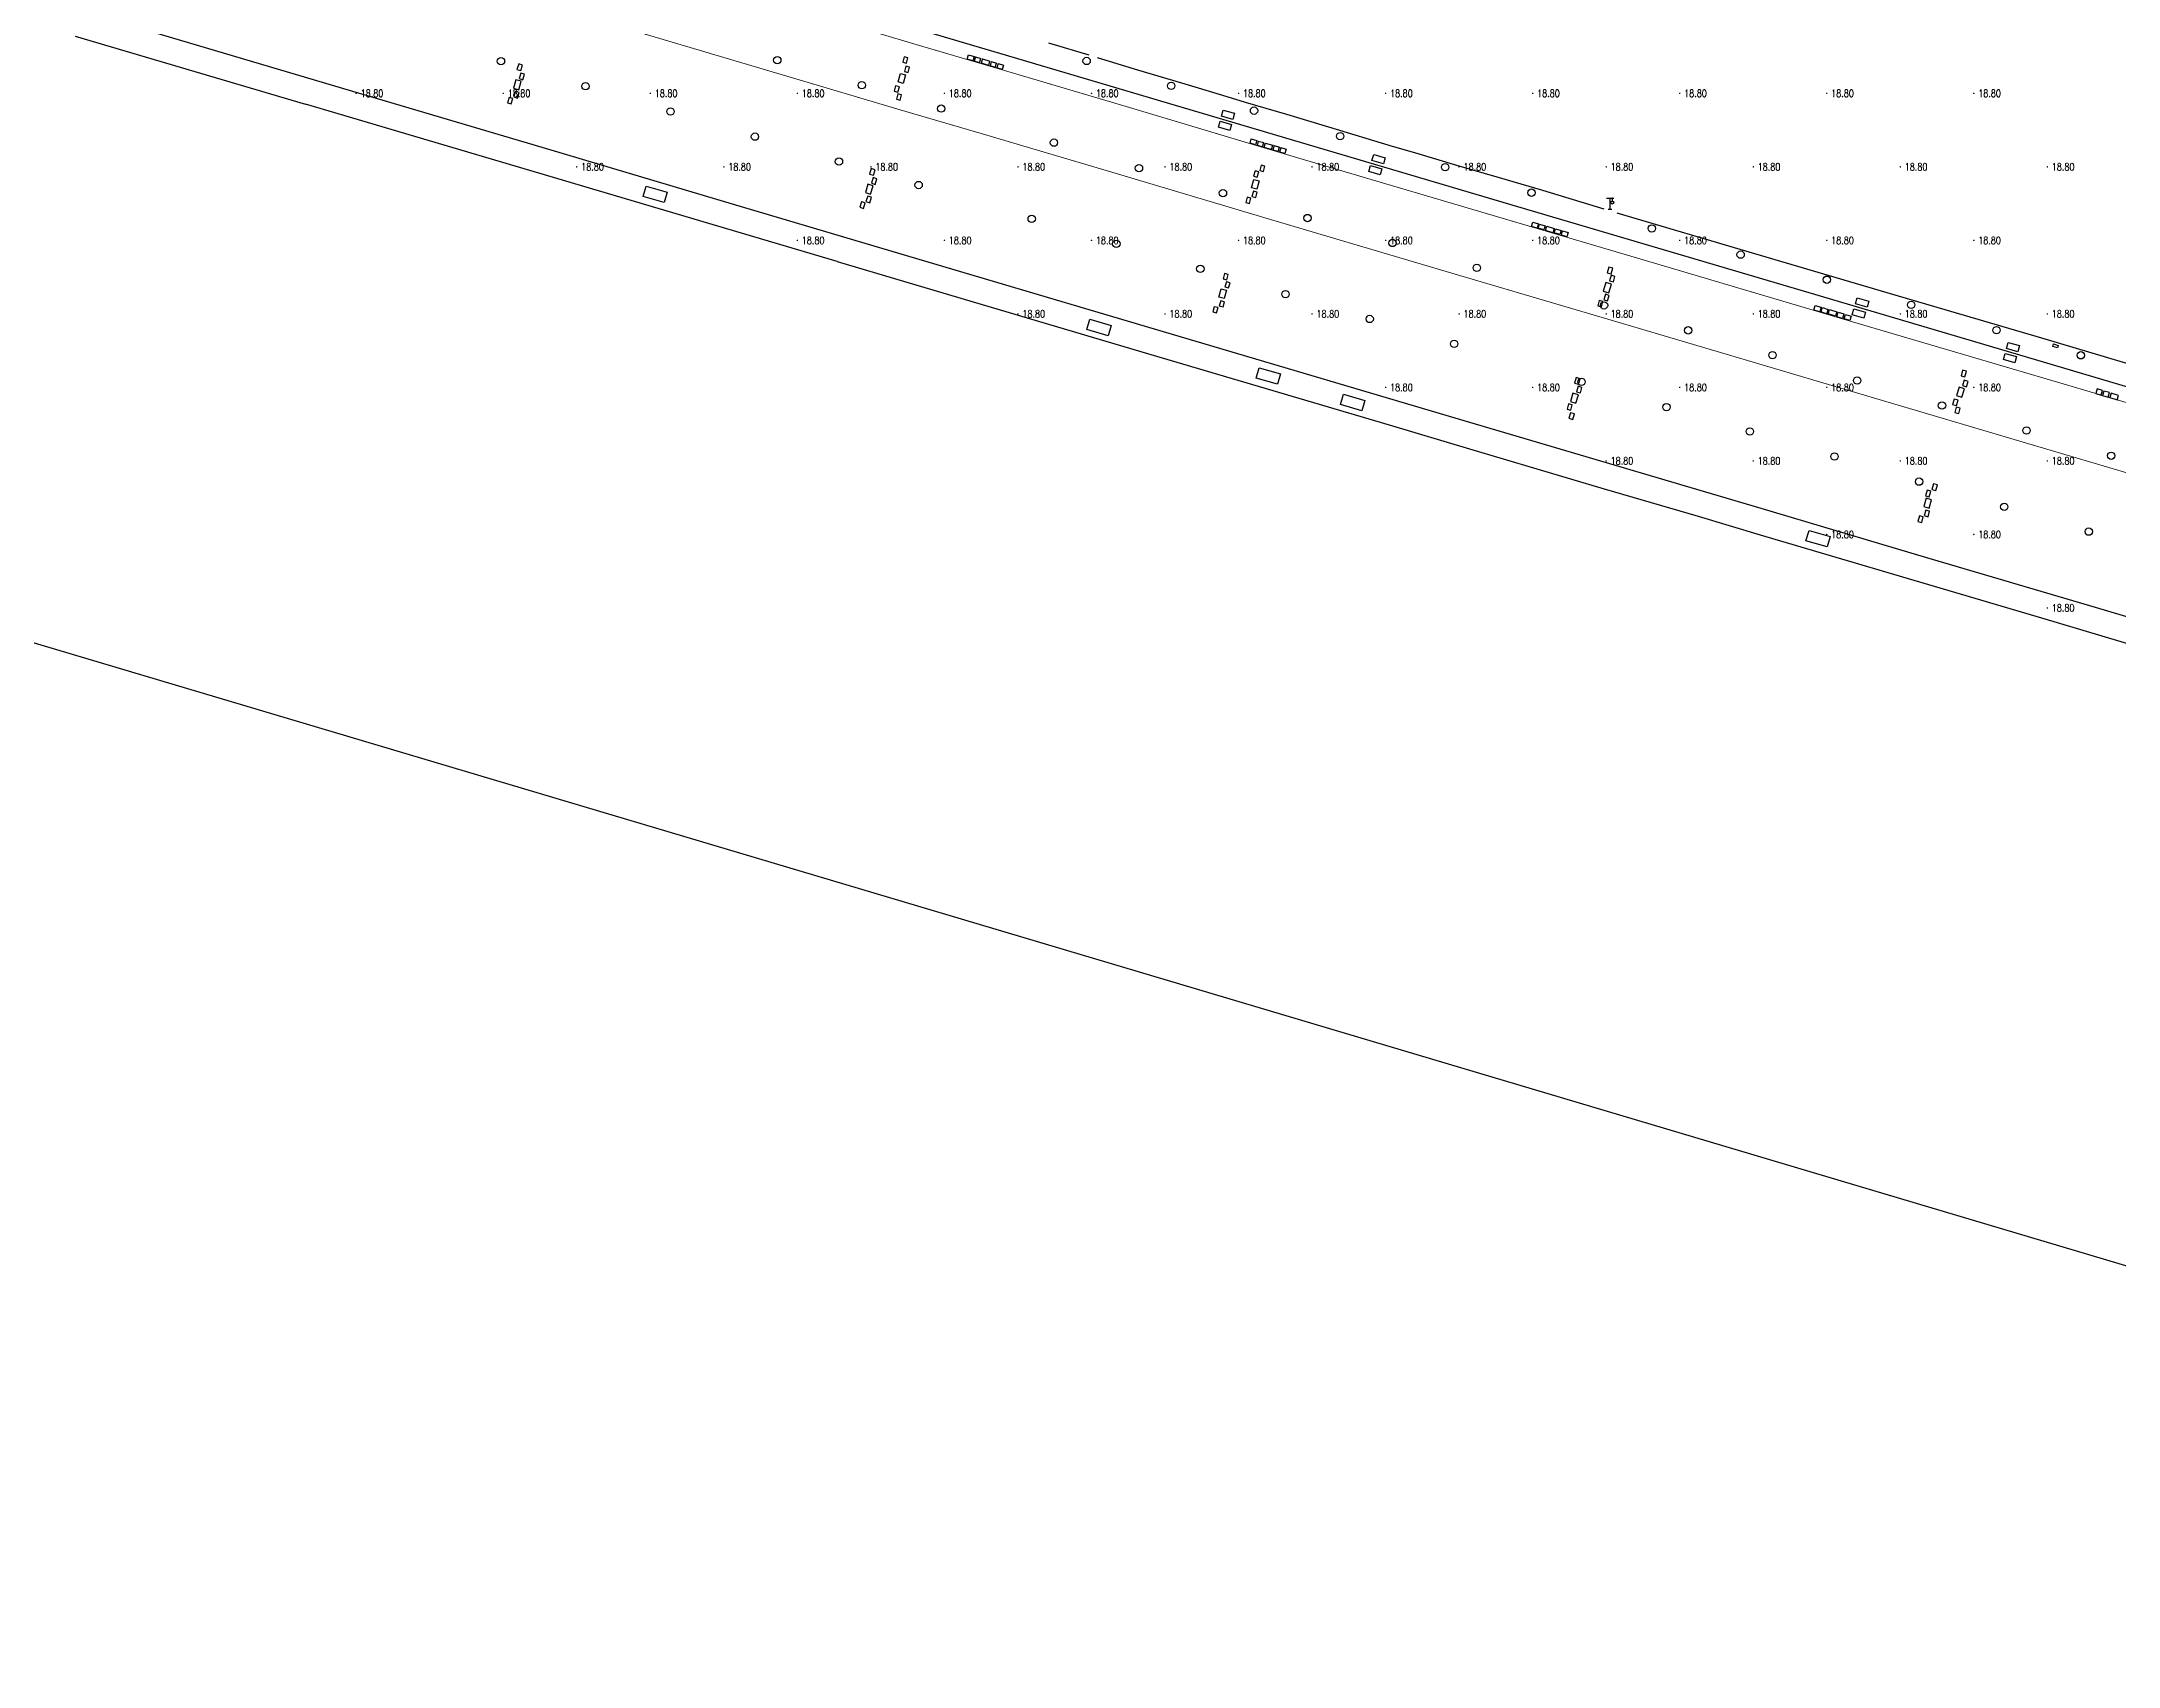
# Model space of a CAD drawing. Extents: x 404846 to 408477, y 3390929 to 3392894.
# Drawn here: x 406858.6 to 407141, y 3391150.4 to 3391371.4 of the extents above; entities that cross this region are included whole.
import ezdxf
from ezdxf.enums import TextEntityAlignment as Align

# ---------------------------------------------------------------- set-up
doc = ezdxf.new("R2010")
doc.units = 0
doc.header["$LTSCALE"] = 0.5
doc.header["$PDSIZE"] = 0.2
doc.layers.get('0').update_dxf_attribs({"linetype": 'CONTINUOUS'})
for name, color, linetype in [('3221', 6, 'CONTINUOUS'), ('DLSS', 4, 'CONTINUOUS'), ('FZTZ', 7, 'CONTINUOUS'), ('GCD', 1, 'CONTINUOUS'), ('GXYZ', 2, 'CONTINUOUS'), ('JMD', 6, 'CONTINUOUS'), ('SXSS', 5, 'CONTINUOUS'), ('作业范围', 7, 'CONTINUOUS')]:
    doc.layers.add(name, color=color, linetype=linetype)
doc.styles.add('HZ', font='rs.shx', dxfattribs={"width": 0.8, "bigfont": 'hztxt.shx'})
doc.linetypes.add('444', pattern='A,4.5,[145,AAA.SHX,S=1,R=0,X=0,Y=1],4.5,-0.5,[146,AAA.SHX,S=1,R=0,X=0,Y=0],-0.5', length=10)

# ---------------------------------------------------------------- blocks, each defined once
blk = doc.blocks.new('gc063')
for p, q in [((-1, 3), (1, 3)), ((-0.5, 0), (0.5, 0)), ((0, 0), (0, 3)), ((0.6, 3), (0.6, 2.2))]:
    blk.add_line(p, q)
blk.add_circle((0.6, 1.8), 0.4)
blk.add_point((0.6, 3))
blk.add_point((0.6, 3))
blk = doc.blocks.new('GC200')
at = {"linetype": 'Continuous', "const_width": 0.2, "flags": 128}
blk.add_lwpolyline([(-0.1, 0, 1), (0.1, 0, 1)], format="xyb", close=True, dxfattribs=at)
blk = doc.blocks.new('gc188')
blk.add_circle((0, 0), 1)

msp = doc.modelspace()

# ---------------------------------------------------------------- linework, layer by layer
at = {"layer": '3221', "color": 6}
for points in [[(406872.264, 3391404.431, 19.439), (406909.336, 3391393.439, 19.307), (406936.368, 3391385.462, 19.457), (406961.036, 3391378.109, 19.457), (406988.84, 3391369.862, 19.248), (407059.3, 3391348.999, 19.248), (407100.918, 3391336.712, 19.248), (407123.461, 3391330.016, 19.248), (407146.359, 3391323.236, 19.182), (407171.791, 3391315.703, 19.248), (407207.002, 3391305.308, 19.229)], [(406863.69, 3391375.682, 19.439), (406900.845, 3391364.665, 19.307), (406927.837, 3391356.7, 19.457), (406952.486, 3391349.353, 19.457), (406980.31, 3391341.101, 19.248), (407050.782, 3391320.234, 19.248), (407092.376, 3391307.953, 19.248)], [(407092.376, 3391307.953, 19.248), (407114.931, 3391301.254, 19.248), (407137.84, 3391294.47, 19.182), (407163.271, 3391286.938, 19.248), (407198.508, 3391276.535, 19.229)]]:
    msp.add_polyline3d(points, dxfattribs=at)
at = {"layer": 'DLSS', "linetype": 'Continuous', "const_width": 0.1, "flags": 128}
for points, elevation in [([(406912.757, 3391390.234), (406933.983, 3391383.939), (406949.257, 3391379.405), (406965.395, 3391374.62), (406978.117, 3391370.839), (406988.612, 3391367.755)], 19.223), ([(406910.159, 3391381.476), (406931.384, 3391375.181), (406946.659, 3391370.647), (406962.795, 3391365.862), (406975.526, 3391362.079), (406986.025, 3391359.013)], 19.223), ([(406988.612, 3391367.755), (407006.022, 3391362.602), (407028.42, 3391355.897), (407051.773, 3391349.006), (407076.523, 3391341.694), (407094.57, 3391336.351), (407105.24, 3391333.185), (407133.838, 3391324.768), (407204.766, 3391303.76)], 19.349), ([(406986.025, 3391359.013), (407003.426, 3391353.863), (407025.822, 3391347.184), (407049.184, 3391340.265), (407073.942, 3391332.965), (407091.983, 3391327.624), (407102.651, 3391324.459), (407131.242, 3391315.992), (407202.455, 3391294.921)], 19.313)]:
    msp.add_lwpolyline(points, dxfattribs=dict(at, elevation=elevation))
at = {"layer": 'DLSS', "linetype": 'Continuous', "flags": 128}
for points, elevation in [([(406863.137, 3391372.168), (406894.478, 3391362.918)], 19.564), ([(406926.215, 3391353.521), (406894.478, 3391362.918)], 19.407), ([(406966.758, 3391341.498), (406926.215, 3391353.521)], 19.519), ([(406966.758, 3391341.498), (407008.192, 3391329.225), (407041.831, 3391319.268), (407052.757, 3391316.008)], 19.467), ([(407052.757, 3391316.008), (407071.071, 3391310.6), (407083.873, 3391306.85), (407092.304, 3391304.32)], 19.142), ([(407092.304, 3391304.32), (407130.56, 3391293.016)], 18.991), ([(407130.56, 3391293.016), (407154.72, 3391285.833), (407175.547, 3391279.635), (407195.99, 3391273.572)], 19.363)]:
    msp.add_lwpolyline(points, dxfattribs=dict(at, elevation=elevation))
at = {"layer": 'FZTZ', "linetype": 'Continuous', "flags": 128}
for points, elevation in [([(406923.471, 3391368.372), (406923.22, 3391367.64), (406923.731, 3391367.464), (406923.982, 3391368.196), (406923.471, 3391368.372)], 19.394), ([(406923.734, 3391367.132), (406923.506, 3391366.385), (406924.033, 3391366.224), (406924.261, 3391366.972), (406923.734, 3391367.132)], 19.394), ([(406976.077, 3391366.886), (406975.762, 3391365.739), (406975.047, 3391365.935), (406975.362, 3391367.082), (406976.077, 3391366.886)], 19.217), ([(406975.882, 3391369.357), (406975.689, 3391368.636), (406976.196, 3391368.5), (406976.388, 3391369.221), (406975.882, 3391369.357)], 19.199), ([(406976.121, 3391368.074), (406975.928, 3391367.353), (406976.435, 3391367.217), (406976.628, 3391367.938), (406976.121, 3391368.074)], 19.156), ([(406923.068, 3391366.229), (406922.735, 3391365.077), (406923.479, 3391364.862), (406923.812, 3391366.014), (406923.068, 3391366.229)], 19.394), ([(406922.997, 3391364.627), (406922.789, 3391363.883), (406923.303, 3391363.739), (406923.512, 3391364.483), (406922.997, 3391364.627)], 19.394), ([(406974.723, 3391365.412), (406974.53, 3391364.691), (406975.037, 3391364.555), (406975.23, 3391365.276), (406974.723, 3391365.412)], 19.224), ([(406975.034, 3391364.321), (406974.841, 3391363.601), (406975.347, 3391363.465), (406975.54, 3391364.186), (406975.034, 3391364.321)], 19.224), ([(406922.151, 3391363.834), (406921.923, 3391363.086), (406922.433, 3391362.93), (406922.661, 3391363.678), (406922.151, 3391363.834)], 19.394), ([(407019.271, 3391362.108), (407020.817, 3391361.662), (407020.578, 3391360.832), (407019.031, 3391361.278), (407019.271, 3391362.108)], 19.358), ([(407018.858, 3391360.608), (407020.404, 3391360.162), (407020.165, 3391359.332), (407018.619, 3391359.778), (407018.858, 3391360.608)], 19.305), ([(407039.744, 3391356.069), (407041.29, 3391355.623), (407041.051, 3391354.793), (407039.505, 3391355.239), (407039.744, 3391356.069)], 19.358), ([(406971.399, 3391354.137), (406971.175, 3391353.403), (406971.696, 3391353.244), (406971.92, 3391353.978), (406971.399, 3391354.137)], 19.363), ([(407023.596, 3391353.835), (407023.403, 3391353.115), (407023.909, 3391352.979), (407024.102, 3391353.7), (407023.596, 3391353.835)], 19.495), ([(407024.439, 3391354.596), (407024.246, 3391353.875), (407024.753, 3391353.74), (407024.946, 3391354.461), (407024.439, 3391354.596)], 19.495), ([(407039.315, 3391354.561), (407040.862, 3391354.115), (407040.622, 3391353.285), (407039.076, 3391353.731), (407039.315, 3391354.561)], 19.305), ([(406940.789, 3391351.765), (406943.668, 3391350.92), (406943.257, 3391349.519), (406940.378, 3391350.364), (406940.789, 3391351.765)], 19.324), ([(406970.948, 3391352.019), (406970.61, 3391350.882), (406971.321, 3391350.671), (406971.659, 3391351.807), (406970.948, 3391352.019)], 19.363), ([(406971.206, 3391349.505), (406971.44, 3391350.246), (406970.92, 3391350.411), (406970.686, 3391349.669), (406971.206, 3391349.505)], 19.363), ([(406971.657, 3391352.91), (406971.425, 3391352.151), (406971.938, 3391351.995), (406972.17, 3391352.754), (406971.657, 3391352.91)], 19.363), ([(407022.521, 3391350.244), (407022.328, 3391349.523), (407022.834, 3391349.387), (407023.027, 3391350.108), (407022.521, 3391350.244)], 19.563), ([(407024.143, 3391352.476), (407023.828, 3391351.329), (407023.113, 3391351.525), (407023.428, 3391352.673), (407024.143, 3391352.476)], 19.556), ([(407023.376, 3391351.079), (407023.183, 3391350.358), (407023.69, 3391350.223), (407023.883, 3391350.944), (407023.376, 3391351.079)], 19.563), ([(406970.062, 3391349.639), (406969.841, 3391348.886), (406970.364, 3391348.733), (406970.585, 3391349.486), (406970.062, 3391349.639)], 19.363), ([(407061.374, 3391346.858), (407062.136, 3391346.613), (407061.949, 3391346.03), (407061.187, 3391346.275), (407061.374, 3391346.858)], 19.274), ([(407062.309, 3391346.587), (407063.048, 3391346.347), (407062.867, 3391345.79), (407062.128, 3391346.029), (407062.309, 3391346.587)], 19.274), ([(407063.27, 3391346.305), (407064.275, 3391345.992), (407064.095, 3391345.416), (407063.09, 3391345.729), (407063.27, 3391346.305)], 19.274), ([(407064.453, 3391345.954), (407065.217, 3391345.734), (407065.052, 3391345.163), (407064.289, 3391345.383), (407064.453, 3391345.954)], 19.274), ([(407065.431, 3391345.667), (407066.178, 3391345.452), (407066.007, 3391344.858), (407065.26, 3391345.073), (407065.431, 3391345.667)], 19.274), ([(407019.436, 3391339.881), (407019.244, 3391339.16), (407019.75, 3391339.025), (407019.943, 3391339.745), (407019.436, 3391339.881)], 19.222), ([(407072.045, 3391339.808), (407072.259, 3391340.582), (407071.723, 3391340.73), (407071.51, 3391339.956), (407072.045, 3391339.808)], 19.24), ([(407072.015, 3391339.639), (407071.797, 3391338.891), (407072.329, 3391338.737), (407072.546, 3391339.485), (407072.015, 3391339.639)], 19.24), ([(407018.694, 3391336.673), (407019.008, 3391337.796), (407019.721, 3391337.597), (407019.408, 3391336.474), (407018.694, 3391336.673)], 19.201), ([(407018.936, 3391336.175), (407018.743, 3391335.455), (407019.25, 3391335.319), (407019.443, 3391336.04), (407018.936, 3391336.175)], 19.222), ([(407019.699, 3391338.76), (407019.506, 3391338.039), (407020.013, 3391337.903), (407020.206, 3391338.624), (407019.699, 3391338.76)], 19.222), ([(407070.404, 3391336.219), (407070.203, 3391335.493), (407070.718, 3391335.35), (407070.919, 3391336.076), (407070.404, 3391336.219)], 19.24), ([(407071.324, 3391338.644), (407070.967, 3391337.482), (407071.706, 3391337.255), (407072.063, 3391338.418), (407071.324, 3391338.644)], 19.24), ([(407071.264, 3391337.05), (407071.027, 3391336.299), (407071.537, 3391336.138), (407071.774, 3391336.889), (407071.264, 3391337.05)], 19.24), ([(407105.507, 3391336.549), (407107.09, 3391336.089), (407106.859, 3391335.293), (407105.275, 3391335.753), (407105.507, 3391336.549)], 19.307), ([(407001.145, 3391333.662), (407004.024, 3391332.817), (407003.612, 3391331.416), (407000.733, 3391332.261), (407001.145, 3391333.662)], 19.704), ([(407018.063, 3391335.361), (407017.87, 3391334.64), (407018.377, 3391334.505), (407018.57, 3391335.226), (407018.063, 3391335.361)], 19.222), ([(407099.796, 3391335.52), (407100.581, 3391335.283), (407100.394, 3391334.666), (407099.609, 3391334.904), (407099.796, 3391335.52)], 19.416), ([(407100.757, 3391335.236), (407101.528, 3391334.991), (407101.339, 3391334.396), (407100.568, 3391334.641), (407100.757, 3391335.236)], 19.416), ([(407101.708, 3391334.955), (407102.733, 3391334.649), (407102.558, 3391334.06), (407101.532, 3391334.366), (407101.708, 3391334.955)], 19.416), ([(407102.895, 3391334.595), (407103.662, 3391334.375), (407103.488, 3391333.767), (407102.721, 3391333.987), (407102.895, 3391334.595)], 19.416), ([(407103.903, 3391334.307), (407104.655, 3391334.08), (407104.475, 3391333.482), (407103.722, 3391333.709), (407103.903, 3391334.307)], 19.416), ([(407105.049, 3391335.069), (407106.633, 3391334.609), (407106.401, 3391333.812), (407104.818, 3391334.273), (407105.049, 3391335.069)], 19.307), ([(407126.03, 3391330.508), (407127.577, 3391330.062), (407127.337, 3391329.232), (407125.791, 3391329.678), (407126.03, 3391330.508)], 19.443), ([(407125.612, 3391329.01), (407127.158, 3391328.564), (407126.919, 3391327.734), (407125.372, 3391328.18), (407125.612, 3391329.01)], 19.391), ([(407132.184, 3391330.292), (407132.826, 3391330.095), (407132.723, 3391329.759), (407132.081, 3391329.956), (407132.184, 3391330.292)], 20.556), ([(407024.18, 3391327.05), (407027.059, 3391326.205), (407026.648, 3391324.804), (407023.769, 3391325.649), (407024.18, 3391327.05)], 19.539), ([(407067.275, 3391325.705), (407067.067, 3391324.957), (407067.595, 3391324.81), (407067.803, 3391325.558), (407067.275, 3391325.705)], 19.248), ([(407119.838, 3391326.722), (407119.631, 3391325.975), (407120.15, 3391325.831), (407120.358, 3391326.578), (407119.838, 3391326.722)], 19.312), ([(407120.028, 3391325.345), (407119.827, 3391324.617), (407120.373, 3391324.466), (407120.574, 3391325.194), (407120.028, 3391325.345)], 19.312), ([(407035.646, 3391323.46), (407038.525, 3391322.614), (407038.113, 3391321.213), (407035.234, 3391322.059), (407035.646, 3391323.46)], 19.263), ([(407066.235, 3391322.144), (407066.031, 3391321.409), (407066.543, 3391321.267), (407066.747, 3391322.002), (407066.235, 3391322.144)], 19.248), ([(407066.841, 3391323.587), (407066.515, 3391322.446), (407067.245, 3391322.238), (407067.571, 3391323.379), (407066.841, 3391323.587)], 19.248), ([(407067.544, 3391324.535), (407067.327, 3391323.783), (407067.849, 3391323.633), (407068.066, 3391324.385), (407067.544, 3391324.535)], 19.248), ([(407118.677, 3391322.791), (407118.469, 3391322.045), (407118.998, 3391321.898), (407119.205, 3391322.645), (407118.677, 3391322.791)], 19.312), ([(407119.341, 3391324.41), (407119.001, 3391323.26), (407119.733, 3391323.043), (407120.074, 3391324.193), (407119.341, 3391324.41)], 19.312), ([(407137.929, 3391323.557), (407138.682, 3391323.334), (407138.863, 3391323.945), (407138.11, 3391324.168), (407137.929, 3391323.557)], 19.416), ([(407138.876, 3391323.277), (407139.629, 3391323.054), (407139.809, 3391323.664), (407139.057, 3391323.887), (407138.876, 3391323.277)], 19.416), ([(407139.851, 3391322.988), (407140.842, 3391322.695), (407141.02, 3391323.295), (407140.029, 3391323.588), (407139.851, 3391322.988)], 19.416), ([(407066.492, 3391320.937), (407066.28, 3391320.177), (407066.817, 3391320.027), (407067.029, 3391320.787), (407066.492, 3391320.937)], 19.248), ([(407118.965, 3391321.711), (407118.766, 3391320.961), (407119.295, 3391320.821), (407119.493, 3391321.571), (407118.965, 3391321.711)], 19.312), ([(407115.87, 3391311.279), (407115.662, 3391310.497), (407116.195, 3391310.355), (407116.404, 3391311.137), (407115.87, 3391311.279)], 19.312), ([(407114.886, 3391309.297), (407114.56, 3391308.159), (407115.281, 3391307.952), (407115.608, 3391309.09), (407114.886, 3391309.297)], 19.358), ([(407114.995, 3391310.39), (407114.792, 3391309.649), (407115.3, 3391309.509), (407115.503, 3391310.251), (407114.995, 3391310.39)], 19.312), ([(407098.94, 3391304.924), (407101.819, 3391304.078), (407101.408, 3391302.677), (407098.529, 3391303.523), (407098.94, 3391304.924)], 19.263), ([(407113.946, 3391306.914), (407113.748, 3391306.162), (407114.279, 3391306.022), (407114.477, 3391306.774), (407113.946, 3391306.914)], 19.358), ([(407114.826, 3391307.691), (407114.613, 3391306.945), (407115.136, 3391306.796), (407115.349, 3391307.542), (407114.826, 3391307.691)], 19.358)]:
    msp.add_lwpolyline(points, close=True, dxfattribs=dict(at, elevation=elevation))
for points, elevation in [([(406985.212, 3391368.81), (406984.454, 3391369.033), (406984.628, 3391369.625), (406985.386, 3391369.402)], 19.334), ([(406985.386, 3391369.402), (406985.212, 3391368.81)], 19.334), ([(406985.585, 3391369.344), (406985.41, 3391368.751)], 19.334), ([(406986.141, 3391368.537), (406985.41, 3391368.751)], 19.334), ([(406985.585, 3391369.344), (406986.316, 3391369.129)], 19.334), ([(406986.141, 3391368.537), (406986.316, 3391369.129)], 19.334), ([(406986.521, 3391369.069), (406986.347, 3391368.476)], 19.334), ([(406987.376, 3391368.173), (406986.347, 3391368.476)], 19.334), ([(406986.521, 3391369.069), (406987.551, 3391368.766)], 19.334), ([(406987.376, 3391368.173), (406987.551, 3391368.766)], 19.334), ([(406987.729, 3391368.714), (406987.555, 3391368.121)], 19.334), ([(406988.271, 3391367.91), (406987.555, 3391368.121)], 19.334), ([(406987.729, 3391368.714), (406988.445, 3391368.503)], 19.334), ([(406988.271, 3391367.91), (406988.445, 3391368.503)], 19.334), ([(406988.652, 3391368.442), (406989.379, 3391368.229), (406989.205, 3391367.636), (406988.478, 3391367.849)], 19.334), ([(406988.652, 3391368.442), (406988.478, 3391367.849)], 19.334), ([(407023.676, 3391357.356), (407022.917, 3391357.579), (407023.092, 3391358.172), (407023.85, 3391357.949)], 19.389), ([(407023.85, 3391357.949), (407023.676, 3391357.356)], 19.389), ([(407024.048, 3391357.891), (407023.874, 3391357.298)], 19.389), ([(407024.605, 3391357.083), (407023.874, 3391357.298)], 19.389), ([(407024.048, 3391357.891), (407024.779, 3391357.676)], 19.389), ([(407024.605, 3391357.083), (407024.779, 3391357.676)], 19.389), ([(407024.985, 3391357.616), (407024.811, 3391357.023)], 19.389), ([(407025.84, 3391356.72), (407024.811, 3391357.023)], 19.389), ([(407024.985, 3391357.616), (407026.014, 3391357.313)], 19.389), ([(407025.84, 3391356.72), (407026.014, 3391357.313)], 19.389), ([(407026.193, 3391357.261), (407026.018, 3391356.668)], 19.389), ([(407026.735, 3391356.457), (407026.018, 3391356.668)], 19.389), ([(407026.193, 3391357.261), (407026.909, 3391357.05)], 19.389), ([(407026.735, 3391356.457), (407026.909, 3391357.05)], 19.389), ([(407027.116, 3391356.989), (407026.942, 3391356.396)], 19.389), ([(407027.116, 3391356.989), (407027.843, 3391356.775), (407027.668, 3391356.183), (407026.942, 3391356.396)], 19.389)]:
    msp.add_lwpolyline(points, dxfattribs=dict(at, elevation=elevation))
at = {"layer": 'JMD', "linetype": '444', "flags": 128}
for points, elevation in [([(406995.517, 3391371.237), (407000.976, 3391369.617)], 20.915), ([(407002.129, 3391369.232), (407007.608, 3391367.589), (407013.617, 3391365.786), (407019.188, 3391364.116), (407022.242, 3391363.19), (407027.865, 3391361.55), (407033.574, 3391359.807), (407042.257, 3391357.187), (407045.303, 3391356.347), (407051.003, 3391354.589), (407056.819, 3391352.946), (407062.711, 3391351.187)], 21.288), ([(407062.711, 3391351.187), (407071.054, 3391348.685)], 21.4), ([(407072.825, 3391348.12), (407091.513, 3391342.601), (407110.291, 3391337.07)], 21.401), ([(407110.291, 3391337.07), (407130.568, 3391331.112), (407150.646, 3391325.145)], 21.289)]:
    msp.add_lwpolyline(points, dxfattribs=dict(at, elevation=elevation))
at = {"layer": 'SXSS', "linetype": 'Continuous', "const_width": 0.1, "flags": 128}
for points, elevation in [([(406894.478, 3391362.918), (406926.215, 3391353.521)], 19.407), ([(406966.758, 3391341.498), (406926.215, 3391353.521)], 19.519), ([(407052.757, 3391316.008), (407041.831, 3391319.268), (407008.192, 3391329.225), (406966.758, 3391341.498)], 19.467), ([(407052.757, 3391316.008), (407071.071, 3391310.6), (407083.873, 3391306.85), (407092.304, 3391304.32)], 19.142), ([(407130.56, 3391293.016), (407092.304, 3391304.32)], 18.991), ([(407195.99, 3391273.572), (407175.547, 3391279.635), (407154.72, 3391285.833), (407130.56, 3391293.016)], 19.363)]:
    msp.add_lwpolyline(points, dxfattribs=dict(at, elevation=elevation))
at = {"layer": '作业范围'}
msp.add_lwpolyline([(408477.137, 3391790.398), (408067.337, 3390929.379), (404846.358, 3391888.38), (405152.269, 3392894.287)], close=True, dxfattribs=at)

# ---------------------------------------------------------------- block references
at = {"layer": 'DLSS', "linetype": 'Continuous', "xscale": 0.5, "yscale": 0.5}
msp.add_blockref('gc063', (407071.877, 3391348.618, 19.263), dxfattribs=at)
at = {"layer": 'GCD', "linetype": 'Continuous'}
ref = msp.add_blockref('GC200', (406901.358, 3391364.379, 18.8), dxfattribs=dict(at, xscale=0.5, yscale=0.5, zscale=0.5))
ref.add_attrib('height', '18.80', dxfattribs={"linetype": 'Continuous', "height": 1, "style": 'HZ', "width": 0.8}).set_placement((406901.958, 3391364.379, 18.8), align=Align.MIDDLE_LEFT)
ref = msp.add_blockref('GC200', (406921.358, 3391364.379, 18.8), dxfattribs=dict(at, xscale=0.5, yscale=0.5, zscale=0.5))
ref.add_attrib('height', '18.80', dxfattribs={"linetype": 'Continuous', "height": 1, "style": 'HZ', "width": 0.8}).set_placement((406921.958, 3391364.379, 18.8), align=Align.MIDDLE_LEFT)
ref = msp.add_blockref('GC200', (406941.358, 3391364.379, 18.8), dxfattribs=dict(at, xscale=0.5, yscale=0.5, zscale=0.5))
ref.add_attrib('height', '18.80', dxfattribs={"linetype": 'Continuous', "height": 1, "style": 'HZ', "width": 0.8}).set_placement((406941.958, 3391364.379, 18.8), align=Align.MIDDLE_LEFT)
ref = msp.add_blockref('GC200', (406961.358, 3391364.379, 18.8), dxfattribs=dict(at, xscale=0.5, yscale=0.5, zscale=0.5))
ref.add_attrib('height', '18.80', dxfattribs={"linetype": 'Continuous', "height": 1, "style": 'HZ', "width": 0.8}).set_placement((406961.958, 3391364.379, 18.8), align=Align.MIDDLE_LEFT)
ref = msp.add_blockref('GC200', (406981.358, 3391364.379, 18.8), dxfattribs=dict(at, xscale=0.5, yscale=0.5, zscale=0.5))
ref.add_attrib('height', '18.80', dxfattribs={"linetype": 'Continuous', "height": 1, "style": 'HZ', "width": 0.8}).set_placement((406981.958, 3391364.379, 18.8), align=Align.MIDDLE_LEFT)
ref = msp.add_blockref('GC200', (407001.358, 3391364.379, 18.8), dxfattribs=dict(at, xscale=0.5, yscale=0.5, zscale=0.5))
ref.add_attrib('height', '18.80', dxfattribs={"linetype": 'Continuous', "height": 1, "style": 'HZ', "width": 0.8}).set_placement((407001.958, 3391364.379, 18.8), align=Align.MIDDLE_LEFT)
ref = msp.add_blockref('GC200', (407021.358, 3391364.379, 18.8), dxfattribs=dict(at, xscale=0.5, yscale=0.5, zscale=0.5))
ref.add_attrib('height', '18.80', dxfattribs={"linetype": 'Continuous', "height": 1, "style": 'HZ', "width": 0.8}).set_placement((407021.958, 3391364.379, 18.8), align=Align.MIDDLE_LEFT)
ref = msp.add_blockref('GC200', (407041.358, 3391364.379, 18.8), dxfattribs=dict(at, xscale=0.5, yscale=0.5, zscale=0.5))
ref.add_attrib('height', '18.80', dxfattribs={"linetype": 'Continuous', "height": 1, "style": 'HZ', "width": 0.8}).set_placement((407041.958, 3391364.379, 18.8), align=Align.MIDDLE_LEFT)
ref = msp.add_blockref('GC200', (407061.358, 3391364.379, 18.8), dxfattribs=dict(at, xscale=0.5, yscale=0.5, zscale=0.5))
ref.add_attrib('height', '18.80', dxfattribs={"linetype": 'Continuous', "height": 1, "style": 'HZ', "width": 0.8}).set_placement((407061.958, 3391364.379, 18.8), align=Align.MIDDLE_LEFT)
ref = msp.add_blockref('GC200', (407081.358, 3391364.379, 18.8), dxfattribs=dict(at, xscale=0.5, yscale=0.5, zscale=0.5))
ref.add_attrib('height', '18.80', dxfattribs={"linetype": 'Continuous', "height": 1, "style": 'HZ', "width": 0.8}).set_placement((407081.958, 3391364.379, 18.8), align=Align.MIDDLE_LEFT)
ref = msp.add_blockref('GC200', (407101.358, 3391364.379, 18.8), dxfattribs=dict(at, xscale=0.5, yscale=0.5, zscale=0.5))
ref.add_attrib('height', '18.80', dxfattribs={"linetype": 'Continuous', "height": 1, "style": 'HZ', "width": 0.8}).set_placement((407101.958, 3391364.379, 18.8), align=Align.MIDDLE_LEFT)
ref = msp.add_blockref('GC200', (407121.358, 3391364.379, 18.8), dxfattribs=dict(at, xscale=0.5, yscale=0.5, zscale=0.5))
ref.add_attrib('height', '18.80', dxfattribs={"linetype": 'Continuous', "height": 1, "style": 'HZ', "width": 0.8}).set_placement((407121.958, 3391364.379, 18.8), align=Align.MIDDLE_LEFT)
ref = msp.add_blockref('GC200', (406931.358, 3391354.379, 18.8), dxfattribs=dict(at, xscale=0.5, yscale=0.5, zscale=0.5))
ref.add_attrib('height', '18.80', dxfattribs={"linetype": 'Continuous', "height": 1, "style": 'HZ', "width": 0.8}).set_placement((406931.958, 3391354.379, 18.8), align=Align.MIDDLE_LEFT)
ref = msp.add_blockref('GC200', (406951.358, 3391354.379, 18.8), dxfattribs=dict(at, xscale=0.5, yscale=0.5, zscale=0.5))
ref.add_attrib('height', '18.80', dxfattribs={"linetype": 'Continuous', "height": 1, "style": 'HZ', "width": 0.8}).set_placement((406951.958, 3391354.379, 18.8), align=Align.MIDDLE_LEFT)
ref = msp.add_blockref('GC200', (406971.358, 3391354.379, 18.8), dxfattribs=dict(at, xscale=0.5, yscale=0.5, zscale=0.5))
ref.add_attrib('height', '18.80', dxfattribs={"linetype": 'Continuous', "height": 1, "style": 'HZ', "width": 0.8}).set_placement((406971.958, 3391354.379, 18.8), align=Align.MIDDLE_LEFT)
ref = msp.add_blockref('GC200', (406991.358, 3391354.379, 18.8), dxfattribs=dict(at, xscale=0.5, yscale=0.5, zscale=0.5))
ref.add_attrib('height', '18.80', dxfattribs={"linetype": 'Continuous', "height": 1, "style": 'HZ', "width": 0.8}).set_placement((406991.958, 3391354.379, 18.8), align=Align.MIDDLE_LEFT)
ref = msp.add_blockref('GC200', (407011.358, 3391354.379, 18.8), dxfattribs=dict(at, xscale=0.5, yscale=0.5, zscale=0.5))
ref.add_attrib('height', '18.80', dxfattribs={"linetype": 'Continuous', "height": 1, "style": 'HZ', "width": 0.8}).set_placement((407011.958, 3391354.379, 18.8), align=Align.MIDDLE_LEFT)
ref = msp.add_blockref('GC200', (407031.358, 3391354.379, 18.8), dxfattribs=dict(at, xscale=0.5, yscale=0.5, zscale=0.5))
ref.add_attrib('height', '18.80', dxfattribs={"linetype": 'Continuous', "height": 1, "style": 'HZ', "width": 0.8}).set_placement((407031.958, 3391354.379, 18.8), align=Align.MIDDLE_LEFT)
ref = msp.add_blockref('GC200', (407051.358, 3391354.379, 18.8), dxfattribs=dict(at, xscale=0.5, yscale=0.5, zscale=0.5))
ref.add_attrib('height', '18.80', dxfattribs={"linetype": 'Continuous', "height": 1, "style": 'HZ', "width": 0.8}).set_placement((407051.958, 3391354.379, 18.8), align=Align.MIDDLE_LEFT)
ref = msp.add_blockref('GC200', (407071.358, 3391354.379, 18.8), dxfattribs=dict(at, xscale=0.5, yscale=0.5, zscale=0.5))
ref.add_attrib('height', '18.80', dxfattribs={"linetype": 'Continuous', "height": 1, "style": 'HZ', "width": 0.8}).set_placement((407071.958, 3391354.379, 18.8), align=Align.MIDDLE_LEFT)
ref = msp.add_blockref('GC200', (407091.358, 3391354.379, 18.8), dxfattribs=dict(at, xscale=0.5, yscale=0.5, zscale=0.5))
ref.add_attrib('height', '18.80', dxfattribs={"linetype": 'Continuous', "height": 1, "style": 'HZ', "width": 0.8}).set_placement((407091.958, 3391354.379, 18.8), align=Align.MIDDLE_LEFT)
ref = msp.add_blockref('GC200', (407111.358, 3391354.379, 18.8), dxfattribs=dict(at, xscale=0.5, yscale=0.5, zscale=0.5))
ref.add_attrib('height', '18.80', dxfattribs={"linetype": 'Continuous', "height": 1, "style": 'HZ', "width": 0.8}).set_placement((407111.958, 3391354.379, 18.8), align=Align.MIDDLE_LEFT)
ref = msp.add_blockref('GC200', (407131.358, 3391354.379, 18.8), dxfattribs=dict(at, xscale=0.5, yscale=0.5, zscale=0.5))
ref.add_attrib('height', '18.80', dxfattribs={"linetype": 'Continuous', "height": 1, "style": 'HZ', "width": 0.8}).set_placement((407131.958, 3391354.379, 18.8), align=Align.MIDDLE_LEFT)
ref = msp.add_blockref('GC200', (406961.358, 3391344.379, 18.8), dxfattribs=dict(at, xscale=0.5, yscale=0.5, zscale=0.5))
ref.add_attrib('height', '18.80', dxfattribs={"linetype": 'Continuous', "height": 1, "style": 'HZ', "width": 0.8}).set_placement((406961.958, 3391344.379, 18.8), align=Align.MIDDLE_LEFT)
ref = msp.add_blockref('GC200', (406981.358, 3391344.379, 18.8), dxfattribs=dict(at, xscale=0.5, yscale=0.5, zscale=0.5))
ref.add_attrib('height', '18.80', dxfattribs={"linetype": 'Continuous', "height": 1, "style": 'HZ', "width": 0.8}).set_placement((406981.958, 3391344.379, 18.8), align=Align.MIDDLE_LEFT)
ref = msp.add_blockref('GC200', (407001.358, 3391344.379, 18.8), dxfattribs=dict(at, xscale=0.5, yscale=0.5, zscale=0.5))
ref.add_attrib('height', '18.80', dxfattribs={"linetype": 'Continuous', "height": 1, "style": 'HZ', "width": 0.8}).set_placement((407001.958, 3391344.379, 18.8), align=Align.MIDDLE_LEFT)
ref = msp.add_blockref('GC200', (407021.358, 3391344.379, 18.8), dxfattribs=dict(at, xscale=0.5, yscale=0.5, zscale=0.5))
ref.add_attrib('height', '18.80', dxfattribs={"linetype": 'Continuous', "height": 1, "style": 'HZ', "width": 0.8}).set_placement((407021.958, 3391344.379, 18.8), align=Align.MIDDLE_LEFT)
ref = msp.add_blockref('GC200', (407041.358, 3391344.379, 18.8), dxfattribs=dict(at, xscale=0.5, yscale=0.5, zscale=0.5))
ref.add_attrib('height', '18.80', dxfattribs={"linetype": 'Continuous', "height": 1, "style": 'HZ', "width": 0.8}).set_placement((407041.958, 3391344.379, 18.8), align=Align.MIDDLE_LEFT)
ref = msp.add_blockref('GC200', (407061.358, 3391344.379, 18.8), dxfattribs=dict(at, xscale=0.5, yscale=0.5, zscale=0.5))
ref.add_attrib('height', '18.80', dxfattribs={"linetype": 'Continuous', "height": 1, "style": 'HZ', "width": 0.8}).set_placement((407061.958, 3391344.379, 18.8), align=Align.MIDDLE_LEFT)
ref = msp.add_blockref('GC200', (407081.358, 3391344.379, 18.8), dxfattribs=dict(at, xscale=0.5, yscale=0.5, zscale=0.5))
ref.add_attrib('height', '18.80', dxfattribs={"linetype": 'Continuous', "height": 1, "style": 'HZ', "width": 0.8}).set_placement((407081.958, 3391344.379, 18.8), align=Align.MIDDLE_LEFT)
ref = msp.add_blockref('GC200', (407101.358, 3391344.379, 18.8), dxfattribs=dict(at, xscale=0.5, yscale=0.5, zscale=0.5))
ref.add_attrib('height', '18.80', dxfattribs={"linetype": 'Continuous', "height": 1, "style": 'HZ', "width": 0.8}).set_placement((407101.958, 3391344.379, 18.8), align=Align.MIDDLE_LEFT)
ref = msp.add_blockref('GC200', (407121.358, 3391344.379, 18.8), dxfattribs=dict(at, xscale=0.5, yscale=0.5, zscale=0.5))
ref.add_attrib('height', '18.80', dxfattribs={"linetype": 'Continuous', "height": 1, "style": 'HZ', "width": 0.8}).set_placement((407121.958, 3391344.379, 18.8), align=Align.MIDDLE_LEFT)
ref = msp.add_blockref('GC200', (406991.358, 3391334.379, 18.8), dxfattribs=dict(at, xscale=0.5, yscale=0.5, zscale=0.5))
ref.add_attrib('height', '18.80', dxfattribs={"linetype": 'Continuous', "height": 1, "style": 'HZ', "width": 0.8}).set_placement((406991.958, 3391334.379, 18.8), align=Align.MIDDLE_LEFT)
ref = msp.add_blockref('GC200', (407011.358, 3391334.379, 18.8), dxfattribs=dict(at, xscale=0.5, yscale=0.5, zscale=0.5))
ref.add_attrib('height', '18.80', dxfattribs={"linetype": 'Continuous', "height": 1, "style": 'HZ', "width": 0.8}).set_placement((407011.958, 3391334.379, 18.8), align=Align.MIDDLE_LEFT)
ref = msp.add_blockref('GC200', (407031.358, 3391334.379, 18.8), dxfattribs=dict(at, xscale=0.5, yscale=0.5, zscale=0.5))
ref.add_attrib('height', '18.80', dxfattribs={"linetype": 'Continuous', "height": 1, "style": 'HZ', "width": 0.8}).set_placement((407031.958, 3391334.379, 18.8), align=Align.MIDDLE_LEFT)
ref = msp.add_blockref('GC200', (407051.358, 3391334.379, 18.8), dxfattribs=dict(at, xscale=0.5, yscale=0.5, zscale=0.5))
ref.add_attrib('height', '18.80', dxfattribs={"linetype": 'Continuous', "height": 1, "style": 'HZ', "width": 0.8}).set_placement((407051.958, 3391334.379, 18.8), align=Align.MIDDLE_LEFT)
ref = msp.add_blockref('GC200', (407071.358, 3391334.379, 18.8), dxfattribs=dict(at, xscale=0.5, yscale=0.5, zscale=0.5))
ref.add_attrib('height', '18.80', dxfattribs={"linetype": 'Continuous', "height": 1, "style": 'HZ', "width": 0.8}).set_placement((407071.958, 3391334.379, 18.8), align=Align.MIDDLE_LEFT)
ref = msp.add_blockref('GC200', (407091.358, 3391334.379, 18.8), dxfattribs=dict(at, xscale=0.5, yscale=0.5, zscale=0.5))
ref.add_attrib('height', '18.80', dxfattribs={"linetype": 'Continuous', "height": 1, "style": 'HZ', "width": 0.8}).set_placement((407091.958, 3391334.379, 18.8), align=Align.MIDDLE_LEFT)
ref = msp.add_blockref('GC200', (407111.358, 3391334.379, 18.8), dxfattribs=dict(at, xscale=0.5, yscale=0.5, zscale=0.5))
ref.add_attrib('height', '18.80', dxfattribs={"linetype": 'Continuous', "height": 1, "style": 'HZ', "width": 0.8}).set_placement((407111.958, 3391334.379, 18.8), align=Align.MIDDLE_LEFT)
ref = msp.add_blockref('GC200', (407131.358, 3391334.379, 18.8), dxfattribs=dict(at, xscale=0.5, yscale=0.5, zscale=0.5))
ref.add_attrib('height', '18.80', dxfattribs={"linetype": 'Continuous', "height": 1, "style": 'HZ', "width": 0.8}).set_placement((407131.958, 3391334.379, 18.8), align=Align.MIDDLE_LEFT)
ref = msp.add_blockref('GC200', (407041.358, 3391324.379, 18.8), dxfattribs=dict(at, xscale=0.5, yscale=0.5, zscale=0.5))
ref.add_attrib('height', '18.80', dxfattribs={"linetype": 'Continuous', "height": 1, "style": 'HZ', "width": 0.8}).set_placement((407041.958, 3391324.379, 18.8), align=Align.MIDDLE_LEFT)
ref = msp.add_blockref('GC200', (407061.358, 3391324.379, 18.8), dxfattribs=dict(at, xscale=0.5, yscale=0.5, zscale=0.5))
ref.add_attrib('height', '18.80', dxfattribs={"linetype": 'Continuous', "height": 1, "style": 'HZ', "width": 0.8}).set_placement((407061.958, 3391324.379, 18.8), align=Align.MIDDLE_LEFT)
ref = msp.add_blockref('GC200', (407081.358, 3391324.379, 18.8), dxfattribs=dict(at, xscale=0.5, yscale=0.5, zscale=0.5))
ref.add_attrib('height', '18.80', dxfattribs={"linetype": 'Continuous', "height": 1, "style": 'HZ', "width": 0.8}).set_placement((407081.958, 3391324.379, 18.8), align=Align.MIDDLE_LEFT)
ref = msp.add_blockref('GC200', (407101.358, 3391324.379, 18.8), dxfattribs=dict(at, xscale=0.5, yscale=0.5, zscale=0.5))
ref.add_attrib('height', '18.80', dxfattribs={"linetype": 'Continuous', "height": 1, "style": 'HZ', "width": 0.8}).set_placement((407101.958, 3391324.379, 18.8), align=Align.MIDDLE_LEFT)
ref = msp.add_blockref('GC200', (407121.358, 3391324.379, 18.8), dxfattribs=dict(at, xscale=0.5, yscale=0.5, zscale=0.5))
ref.add_attrib('height', '18.80', dxfattribs={"linetype": 'Continuous', "height": 1, "style": 'HZ', "width": 0.8}).set_placement((407121.958, 3391324.379, 18.8), align=Align.MIDDLE_LEFT)
ref = msp.add_blockref('GC200', (407071.358, 3391314.379, 18.8), dxfattribs=dict(at, xscale=0.5, yscale=0.5, zscale=0.5))
ref.add_attrib('height', '18.80', dxfattribs={"linetype": 'Continuous', "height": 1, "style": 'HZ', "width": 0.8}).set_placement((407071.958, 3391314.379, 18.8), align=Align.MIDDLE_LEFT)
ref = msp.add_blockref('GC200', (407091.358, 3391314.379, 18.8), dxfattribs=dict(at, xscale=0.5, yscale=0.5, zscale=0.5))
ref.add_attrib('height', '18.80', dxfattribs={"linetype": 'Continuous', "height": 1, "style": 'HZ', "width": 0.8}).set_placement((407091.958, 3391314.379, 18.8), align=Align.MIDDLE_LEFT)
ref = msp.add_blockref('GC200', (407111.358, 3391314.379, 18.8), dxfattribs=dict(at, xscale=0.5, yscale=0.5, zscale=0.5))
ref.add_attrib('height', '18.80', dxfattribs={"linetype": 'Continuous', "height": 1, "style": 'HZ', "width": 0.8}).set_placement((407111.958, 3391314.379, 18.8), align=Align.MIDDLE_LEFT)
ref = msp.add_blockref('GC200', (407131.358, 3391314.379, 18.8), dxfattribs=dict(at, xscale=0.5, yscale=0.5, zscale=0.5))
ref.add_attrib('height', '18.80', dxfattribs={"linetype": 'Continuous', "height": 1, "style": 'HZ', "width": 0.8}).set_placement((407131.958, 3391314.379, 18.8), align=Align.MIDDLE_LEFT)
ref = msp.add_blockref('GC200', (407101.358, 3391304.379, 18.8), dxfattribs=dict(at, xscale=0.5, yscale=0.5, zscale=0.5))
ref.add_attrib('height', '18.80', dxfattribs={"linetype": 'Continuous', "height": 1, "style": 'HZ', "width": 0.8}).set_placement((407101.958, 3391304.379, 18.8), align=Align.MIDDLE_LEFT)
ref = msp.add_blockref('GC200', (407121.358, 3391304.379, 18.8), dxfattribs=dict(at, xscale=0.5, yscale=0.5, zscale=0.5))
ref.add_attrib('height', '18.80', dxfattribs={"linetype": 'Continuous', "height": 1, "style": 'HZ', "width": 0.8}).set_placement((407121.958, 3391304.379, 18.8), align=Align.MIDDLE_LEFT)
ref = msp.add_blockref('GC200', (407131.358, 3391294.379, 18.8), dxfattribs=dict(at, xscale=0.5, yscale=0.5, zscale=0.5))
ref.add_attrib('height', '18.80', dxfattribs={"linetype": 'Continuous', "height": 1, "style": 'HZ', "width": 0.8}).set_placement((407131.958, 3391294.379, 18.8), align=Align.MIDDLE_LEFT)
at = {"layer": 'GXYZ', "linetype": 'Continuous', "xscale": 0.5, "yscale": 0.5}
for p in [(406921.046, 3391368.754, 19.167), (406958.625, 3391368.887, 19.284), (407000.695, 3391368.784, 19.602), (406932.553, 3391365.341, 19.111), (406970.114, 3391365.477, 19.148), (407012.2, 3391365.393, 19.556), (406944.092, 3391361.91, 19.385), (406980.917, 3391362.301, 19.08), (407023.463, 3391362.021, 19.464), (406955.586, 3391358.492, 19.566), (407035.169, 3391358.544, 19.419), (406996.25, 3391357.675, 19.268), (406967.015, 3391355.095, 19.52), (407007.813, 3391354.211, 19.448), (407049.458, 3391354.345, 19.281), (406977.848, 3391351.904, 19.248), (407019.24, 3391350.811, 19.508), (407061.206, 3391350.867, 19.281), (406993.225, 3391347.307, 19.504), (407030.736, 3391347.416, 19.432), (407042.287, 3391344.027, 19.281), (407077.554, 3391346.004, 19.281), (407004.737, 3391343.907, 19.504), (407089.641, 3391342.437, 19.281), (407016.161, 3391340.513, 19.513), (407053.762, 3391340.644, 19.263), (407101.36, 3391339.031, 19.169), (407027.748, 3391337.055, 19.513), (407071.068, 3391335.535, 19.263), (407112.832, 3391335.613, 19.239), (407039.198, 3391333.688, 19.263), (407050.688, 3391330.309, 19.263), (407082.498, 3391332.142, 19.263), (407124.444, 3391332.168, 19.239), (407093.979, 3391328.762, 19.263), (407135.903, 3391328.744, 19.445), (407067.995, 3391325.146, 19.263), (407105.5, 3391325.324, 19.263), (407079.55, 3391321.703, 19.263), (407117.028, 3391321.918, 19.263), (407090.88, 3391318.375, 19.263), (407128.517, 3391318.509, 19.263), (407102.417, 3391314.972, 19.263), (407140.033, 3391315.087, 19.271), (407113.91, 3391311.562, 19.437), (407125.497, 3391308.13, 19.437), (407136.988, 3391304.761, 19.271)]:
    msp.add_blockref('gc188', p, dxfattribs=at)

doc.saveas('drawing.dxf')
